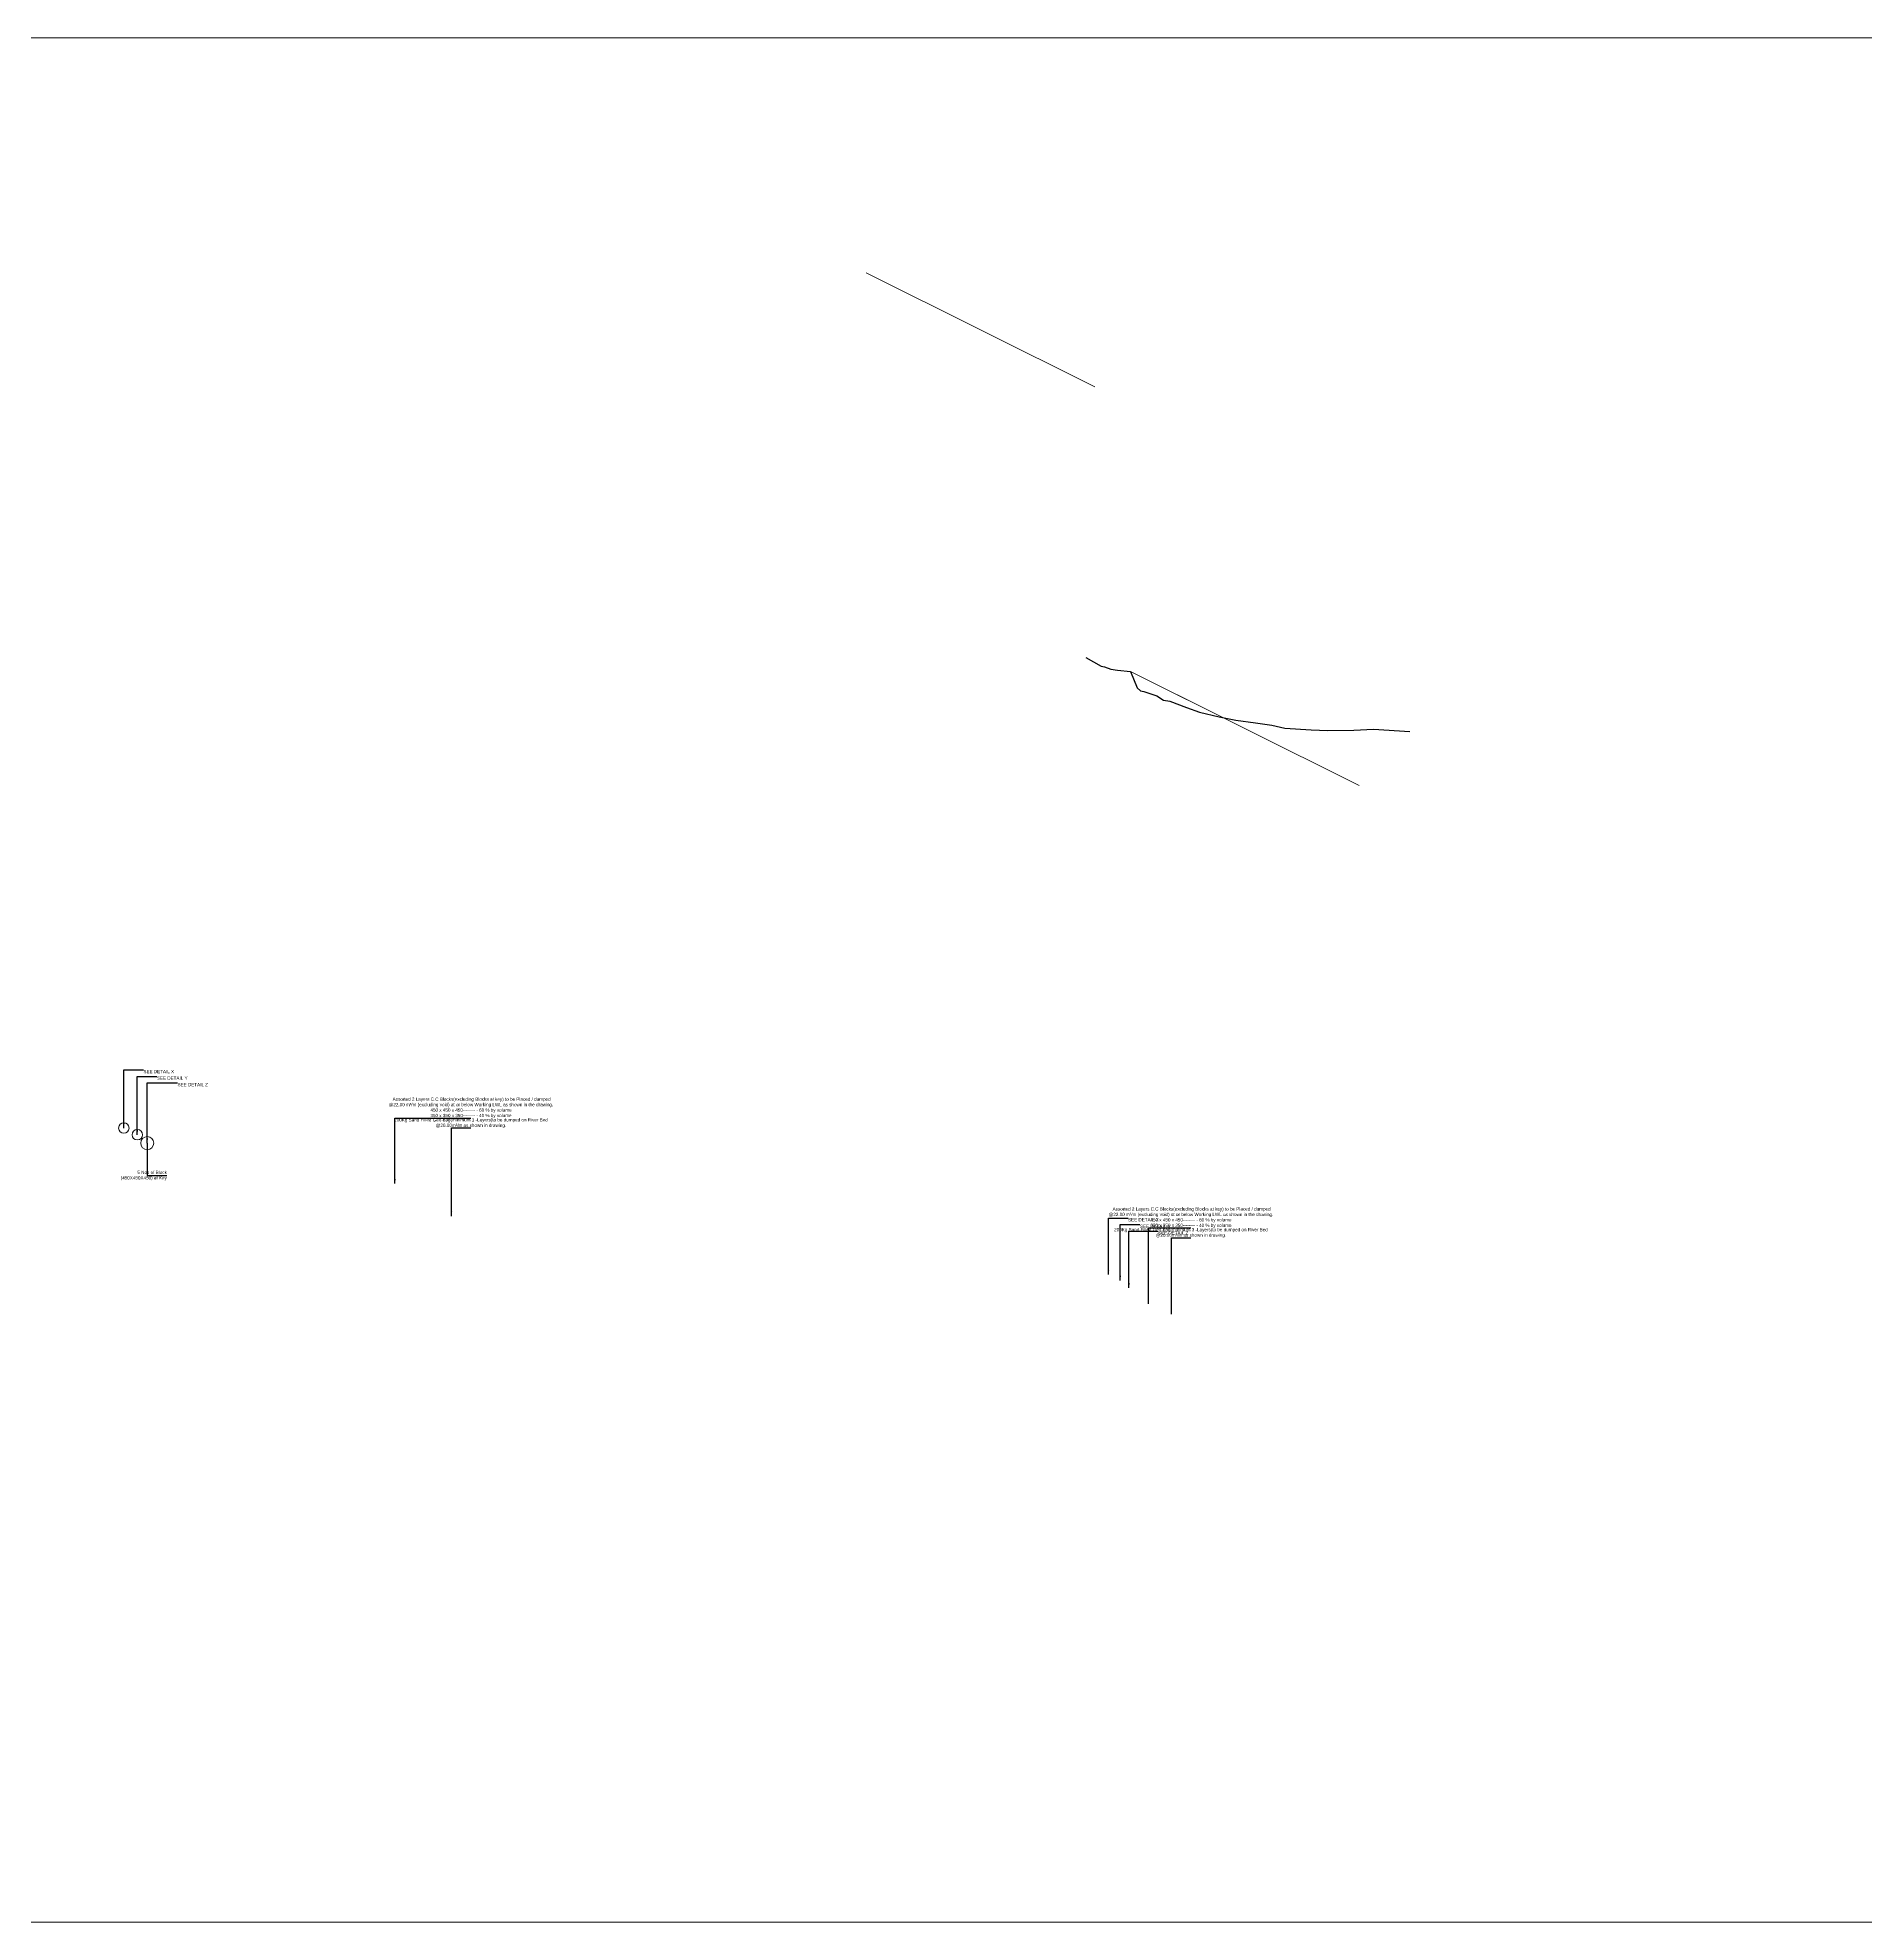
# Model space of a CAD drawing. Header units: inches. Extents: x 66615 to 414904, y -29123 to 90068.
# Drawn here: x 174628 to 202615, y 23560 to 52421 of the extents above; entities that cross this region are included whole.
import ezdxf

# ---------------------------------------------------------------- set-up
doc = ezdxf.new("R2010")
doc.units = ezdxf.units.IN
doc.header["$LTSCALE"] = 7
doc.header["$MEASUREMENT"] = 0
for name, color, linetype, lineweight in [('Cross Section Labels', 7, 'Continuous', 9), ('Existing_Bed_Level for Xsection', 7, 'Continuous', 25), ('Long Section Labels', 7, 'Continuous', 9)]:
    doc.layers.add(name, color=color, linetype=linetype, lineweight=lineweight)
doc.styles.get("Standard").update_dxf_attribs({"font": 'arial.ttf'})
doc.dimstyles.get("Standard").update_dxf_attribs({"dimtxt": 0.18, "dimasz": 0.18, "dimexe": 0.18, "dimexo": 0.0625, "dimgap": 0.09, "dimtad": 0, "dimtih": 1, "dimtoh": 1, "dimdec": 4, "dimzin": 0, "dimdsep": 46, "dimtxsty": 'Standard', "dimcen": 0.09, "dimadec": 0, "dimazin": 0, "dimtfac": 1, "dimtdec": 4, "dimtofl": 0, "dimtmove": 0, "dimatfit": 3, "dimfxl": 1, "dimtolj": 1, "dimtzin": 0, "dimarcsym": 0})

msp = doc.modelspace()

# ---------------------------------------------------------------- linework, layer by layer
at = {"layer": 'Cross Section Labels'}
for centre, radius in [((175946.92613, 35723.7431), 80), ((176153.47613, 35620.4681), 80), ((176305.35113, 35492.8931), 100)]:
    msp.add_circle(centre, radius, dxfattribs=at)
at = {"layer": 'Existing_Bed_Level for Xsection'}
msp.add_lwpolyline([(190680.73996, 42930.64249), (190911.45201, 42794.74849), (190963.13192, 42786.86749), (191063.38602, 42751.36749), (191163.66959, 42733.61749), (191364.29694, 42717.28749), (191464.6318, 42465.59249), (191515.18086, 42419.43289), (191564.97691, 42407.37249), (191765.6904, 42341.34249), (191866.05612, 42275.99688), (191966.42654, 42258.98249), (192219.16047, 42161.00249), (192419.77123, 42093.55249), (192720.74718, 42020.42249), (192973.80063, 41967.88249), (193274.65135, 41928.12249), (193527.99157, 41890.49249), (193728.48256, 41848.60249), (194129.56255, 41819.49249), (194382.94478, 41808.84249), (194783.94784, 41816.65249), (195084.7672, 41830.14249), (195638.89186, 41794.64249)], dxfattribs=at)
at = {"layer": 'Long Section Labels'}
for p, q in [((190817.21736, 47071.75242), (187317.21736, 48821.75242)), ((194864.29694, 40967.28749), (191364.29694, 42717.28749))]:
    msp.add_line(p, q, dxfattribs=at)
for points in [[(98754.29964, 52421.02197), (386086.98462, 52421.02197), (386086.98462, 23559.568), (98754.29964, 23559.568)], [(191364.29694, 42717.28749), (191464.6318, 42465.59249), (191515.18086, 42419.43289), (191564.97691, 42407.37249), (191765.6904, 42341.34249), (191866.05612, 42275.99688), (191966.42654, 42258.98249), (192219.16047, 42161.00249), (192419.77123, 42093.55249), (192720.74718, 42020.42249), (192784.50031, 42007.1858)]]:
    msp.add_lwpolyline(points, close=True, dxfattribs=at)

# ---------------------------------------------------------------- texts
at = {"layer": 'Cross Section Labels', "char_height": 50}
for s, insert, attachment_point in [('SEE DETAIL X', (176246.92613, 36613.2331), 1), ('SEE DETAIL Y', (176453.47613, 36513.2331), 1), ('SEE DETAIL Z', (176769.37613, 36413.2331), 1), (' Assorted 2 Layers C.C Blocks(excluding Blocks at key) to be Placed / dumped^J@22.00 m³/m (excluding void) at or below Working LWL as shown in the drawing.^J450 x 450 x 450-------- - 60 % by volume^J350 x 350 x 350-------- - 40 % by volume', (181263.05924, 35875.17063), 8), ('200Kg Sand Filled Geo-bag(minimum 3 -Layers)to be dumped on River Bed^J@26.00m³/m as shown in drawing.', (181263.05924, 35725.17063), 8), ('5 Nos of Block ^J(450X450X450) at Key', (176605.35113, 34994.7431), 6), (' Assorted 2 Layers C.C Blocks(excluding Blocks at key) to be Placed / dumped^J@22.00 m³/m (excluding void) at or below Working LWL as shown in the drawing.^J450 x 450 x 450-------- - 60 % by volume^J350 x 350 x 350-------- - 40 % by volume', (192288.79799, 34193.67463), 8), ('200Kg Sand Filled Geo-bag(minimum 3 -Layers)to be dumped on River Bed^J@26.00m³/m as shown in drawing.', (192288.79799, 34043.67463), 8), ('SEE DETAIL X', (191325.02217, 34343.67463), 1), ('SEE DETAIL Y', (191506.07217, 34243.67463), 1), ('SEE DETAIL Z', (191782.97217, 34143.67463), 1)]:
    msp.add_mtext(s, dxfattribs=dict(at, insert=insert, attachment_point=attachment_point))

# ---------------------------------------------------------------- leaders
at = {"layer": 'Cross Section Labels', "annotation_type": 0, "has_hookline": 1}
for points, hookline_direction, text_width in [([(175946.92613, 35723.7431), (175946.92613, 36613.2331), (176246.83613, 36613.2331)], 0, 466.13233), ([(176153.47613, 35620.4681), (176153.47613, 36513.2331), (176453.38613, 36513.2331)], 0, 466.03001), ([(176305.35113, 35492.8931), (176305.35113, 36413.2331), (176769.28613, 36413.2331)], 0, 460.91405), ([(180098.7688, 34872.4923), (180098.7688, 35875.17063), (181262.96924, 35875.17063)], 0, 2510.77763), ([(180963.05924, 34373.44622), (180963.05924, 35725.17063), (181262.96924, 35725.17063)], 0, 2345.7367), ([(176305.35113, 35492.8931), (176305.35113, 34994.7431), (176605.44113, 34994.7431)], 1, 701.90996), ([(191025.02217, 33479.67463), (191025.02217, 34343.67463), (191324.93217, 34343.67463)], 0, 466.13233), ([(191206.07217, 33389.14963), (191206.07217, 34243.67463), (191505.98217, 34243.67463)], 0, 466.03001), ([(191339.19717, 33277.32463), (191339.19717, 34143.67463), (191782.88217, 34143.67463)], 0, 460.91405), ([(191636.37122, 33033.30235), (191636.37122, 34193.67463), (192288.70799, 34193.67463)], 0, 2510.77763), ([(191988.79799, 32874.61036), (191988.79799, 34043.67463), (192288.70799, 34043.67463)], 0, 2345.7367)]:
    msp.add_leader(points, dimstyle='Standard', override={"dimasz": 72}, dxfattribs=dict(at, hookline_direction=hookline_direction, text_width=text_width))

doc.saveas('drawing.dxf')
